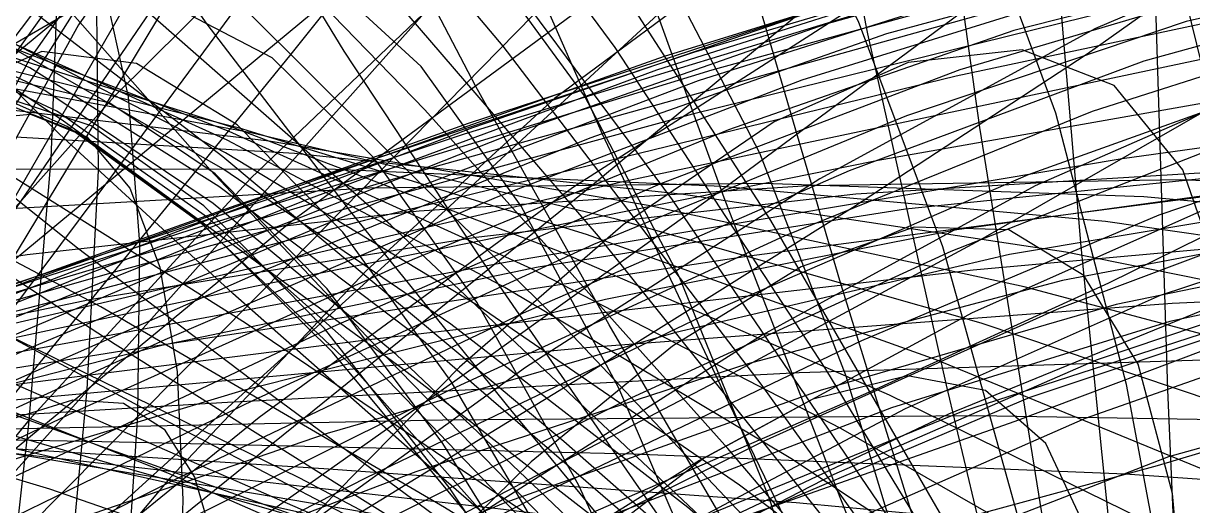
# Model space of a CAD drawing. Header units: metres. Extents: x 6 to 209, y 2 to 206.
# Drawn here: x 96.81 to 121.36, y 124.18 to 134.31 of the extents above; entities that cross this region are included whole.
import ezdxf

# ---------------------------------------------------------------- set-up
doc = ezdxf.new("R2010")
doc.units = ezdxf.units.M

msp = doc.modelspace()

# ---------------------------------------------------------------- linework, layer by layer
for points in [[(50.317, 168.8171), (59.4708, 174.7815), (69.0111, 180.3802), (78.6, 185.4128), (87.9047, 189.6866), (96.6093, 193.0233), (104.4259, 195.2654), (111.1044, 196.2827), (116.4417, 195.9768), (120.2881, 194.2857), (122.5527, 191.1866), (123.2059, 186.6971), (122.2805, 180.8764), (119.8697, 173.823), (116.1234, 165.6734), (111.2425, 156.5974), (105.4709, 146.7938), (99.0867, 136.4843), (92.3912, 125.9068), (85.6979, 115.308), (79.3208, 104.9361), (73.5621, 95.0327)], [(44.3765, 160.6321), (52.2918, 166.1702), (60.9871, 171.5871), (70.1465, 176.7053), (79.4433, 181.3459), (88.5522, 185.3346), (97.1602, 188.5079), (104.9781, 190.7193), (111.7504, 191.8446), (117.2644, 191.7871), (121.3573, 190.4811), (123.9222, 187.8956), (124.9109, 184.0355), (124.336, 178.9426), (122.2696, 172.695), (118.8406, 165.4054), (114.2298, 157.218), (108.6623, 148.3046), (102.4002, 138.8595), (95.7315, 129.094), (88.9602, 119.2296), (82.3946, 109.4918), (76.3359, 100.1028)], [(47.4984, 158.6178), (54.8299, 163.5364), (62.9884, 168.3636), (71.6763, 172.9465), (80.5821, 177.1291), (89.3918, 180.7576), (97.7997, 183.6861), (105.5195, 185.7819), (112.2943, 186.9303), (117.9054, 187.0394), (122.1802, 186.0436), (124.9981, 183.9067), (126.2944, 180.6237), (126.0626, 176.2221), (124.3541, 170.7615), (121.2762, 164.3326), (116.988, 157.0548), (111.6943, 149.0734), (105.6377, 140.555), (99.0902, 131.6832), (92.3421, 122.6526), (85.6923, 113.6636), (79.4361, 104.9158), (73.8551, 96.6026)], [(51.1392, 156.6865), (57.848, 160.983), (65.4148, 165.2044), (73.5628, 169.2222), (81.9987, 172.904), (90.4233, 176.1178), (98.5419, 178.7371), (106.0748, 180.6452), (112.7673, 181.7395), (118.3984, 181.9359), (122.789, 181.1717), (125.8077, 179.4089), (127.3754, 176.6358), (127.4682, 172.8684), (126.1178, 168.1505), (123.4102, 162.5531), (119.4825, 156.1728), (114.5174, 149.1295), (108.7368, 141.5629), (102.3934, 133.6287), (95.7613, 125.4943), (89.1259, 117.3335), (82.7735, 109.322), (76.9804, 101.6314)], [(126.3944, 174.6011), (128.192, 172.2611), (128.5823, 169.0557), (127.5785, 165.0159), (125.2464, 160.1958), (121.7011, 154.6716), (117.1032, 148.5399), (111.6525, 141.915), (105.581, 134.926), (99.1441, 127.7131), (92.6113, 120.4239), (86.2563, 113.2087), (80.347, 106.2166), (75.1353, 99.5907)], [(78.1785, 162.2728), (85.5319, 164.9166), (93.0153, 167.2236), (100.3637, 169.1079), (107.3196, 170.4879), (113.6418, 171.2905), (119.1144, 171.4532), (123.5537, 170.9268), (126.8157, 169.6778), (128.8001, 167.6897), (129.4547, 164.9648), (128.7765, 161.5242), (126.8122, 157.4081), (123.6561, 152.6751), (119.4468, 147.401), (114.362, 141.6772), (108.6121, 135.6078), (102.4324, 129.3076), (96.0746, 122.8982), (89.7978, 116.5052), (83.8585, 110.2544), (78.5018, 104.2681)], [(122.0101, 98.5895), (121.6719, 107.8518), (121.2429, 117.2868), (120.8356, 126.6152), (120.5619, 135.5619), (120.5276, 143.8652), (120.8283, 151.286), (121.5447, 157.6151), (122.7394, 162.6807), (124.4536, 166.3533), (126.7047, 168.5506), (129.4853, 169.239), (132.7628, 168.4351), (136.4795, 166.204), (140.5548, 162.6571), (144.8868, 157.9475)], [(121.7431, 103.0743), (120.8489, 111.9399), (119.8986, 120.876), (119.0155, 129.6241), (118.3199, 137.9326), (117.9239, 145.5651), (117.9273, 152.3089), (118.4125, 157.981), (119.4415, 162.4349), (121.0526, 165.5647), (123.2584, 167.3085), (126.0448, 167.65), (129.371, 166.6186), (133.1701, 164.288), (137.3514, 160.7729), (141.8029, 156.225)], [(80.7696, 159.2028), (87.559, 161.3489), (94.5333, 163.2027), (101.4448, 164.6977), (108.0496, 165.7705), (114.1168, 166.3634), (119.4361, 166.4266), (123.8259, 165.9202), (127.1391, 164.8161), (129.269, 163.0994), (130.1522, 160.7696), (129.7718, 157.8408), (128.1571, 154.3424), (125.383, 150.3186), (121.5673, 145.8273), (116.8659, 140.9394), (111.4677, 135.7369), (105.5876, 130.3108), (99.4587, 124.7585), (93.3235, 119.1819), (87.4258, 113.6839), (82.0011, 108.3662), (77.2686, 103.326)], [(122.2806, 99.191), (121.0196, 107.3309), (119.6142, 115.6899), (118.1951, 124.0313), (116.8934, 132.1198), (115.8353, 139.7293), (115.1368, 146.6502), (114.8991, 152.6965), (115.2042, 157.7116), (116.1111, 161.5731), (117.6536, 164.197), (119.838, 165.54), (122.6427, 165.6001), (126.0183, 164.4167), (129.8888, 162.0683), (134.1541, 158.6698), (138.6933, 154.3674), (143.3681, 149.3338)], [(121.6295, 103.6091), (119.8746, 111.2567), (118.0157, 119.0286), (116.1905, 126.7106), (114.5357, 134.0922), (113.1808, 140.9737), (112.243, 147.1723), (111.8226, 152.5283), (111.9989, 156.9102), (112.8264, 160.2184), (114.3328, 162.3886), (116.5173, 163.393), (119.3501, 163.2414), (122.7731, 161.9797), (126.7017, 159.6883), (131.0274, 156.4786), (135.6212, 152.4888), (140.3383, 147.8787), (145.0228, 142.8238)], [(77.6652, 154.5848), (83.4524, 156.479), (89.693, 158.161), (96.1634, 159.582), (102.6333, 160.6935), (108.8735, 161.4494), (114.664, 161.8076), (119.8021, 161.7314), (124.1094, 161.1912), (127.4383, 160.1658), (129.6772, 158.6438), (130.7542, 156.6242), (130.64, 154.1169), (129.3489, 151.1434), (126.9383, 147.7362), (123.5062, 143.9388), (119.1883, 139.8045), (114.1527, 135.3957), (108.5942, 130.7821), (102.727, 126.0393), (96.7769, 121.2468), (90.9736, 116.486), (85.542, 111.8383), (80.6942, 107.3826)], [(122.5382, 100.8352), (120.5481, 107.6912), (118.3587, 114.7819), (116.1108, 121.9175), (113.9474, 128.9073), (112.0079, 135.5661), (110.4229, 141.7204), (109.3085, 147.2134), (108.7622, 151.9105), (108.8587, 155.7033), (109.6466, 158.5127), (111.1465, 160.2912), (113.3497, 161.0241), (116.2181, 160.7297), (119.6852, 159.4575), (123.6584, 157.2868), (128.0218, 154.323), (132.6399, 150.6937), (137.3626, 146.5438), (142.0305, 142.0305)], [(123.6095, 98.9865), (121.4977, 105.0221), (119.0911, 111.3717), (116.5295, 117.871), (113.9585, 124.3518), (111.5239, 130.6469), (109.366, 136.5959), (107.6143, 142.0502), (106.382, 146.8777), (105.762, 150.9666), (105.8232, 154.2294), (106.6072, 156.6046), (108.1267, 158.059), (110.365, 158.5879), (113.2755, 158.215), (116.7841, 156.9911), (120.7907, 154.9916), (125.1729, 152.3139), (129.7903, 149.0734), (134.4892, 145.399), (139.1079, 141.4288), (143.4826, 137.3049)], [(122.5999, 103.2022), (120.0849, 108.7982), (117.318, 114.6198), (114.4438, 120.5218), (111.6111, 126.3571), (108.9666, 131.9814), (106.6499, 137.2577), (104.7877, 142.0609), (103.489, 146.2808), (102.841, 149.8265), (102.9056, 152.6282), (103.7168, 154.6395), (105.2793, 155.8383), (107.5679, 156.2273), (110.5283, 155.8332), (114.0786, 154.7054), (118.1122, 152.9138), (122.5014, 150.5463), (127.1018, 147.7049), (131.7571, 144.5022), (136.3049, 141.0575), (140.5825, 137.4919), (144.4324, 133.9246)], [(129.7803, 99.6472), (133.1381, 110.2218), (135.9759, 120.1107), (138.0994, 129.0603), (139.3433, 136.8477), (139.5769, 143.2878), (138.7105, 148.239), (136.6984, 151.6074), (133.5418, 153.3493), (129.2888, 153.4721), (124.0336, 152.033), (117.9132, 149.137), (111.1034, 144.9318), (103.8125, 139.6029), (96.2743, 133.3663), (88.7399, 126.4603), (81.4692, 119.1375), (74.7214, 111.6554), (68.7457, 104.2672)], [(123.7599, 102.125), (121.2346, 106.9948), (118.3627, 112.1395), (115.2849, 117.4366), (112.1495, 122.7597), (109.107, 127.9821), (106.304, 132.9809), (103.8779, 137.6406), (101.9516, 141.857), (100.6291, 145.5399), (99.991, 148.6159), (100.0919, 151.0306)], [(133.5228, 97.7793), (127.3341, 105.9553), (121.0978, 114.2328), (114.9136, 122.2966), (108.8809, 129.8392), (103.0954, 136.5715), (97.6476, 142.2336), (92.6203, 146.6039), (88.0863, 149.5075), (84.107, 150.8224), (80.7311, 150.4839), (77.9934, 148.4873), (75.9144, 144.8882), (74.5002, 139.8007), (73.7426, 133.3934), (73.6203, 125.8835), (74.0996, 117.5295), (75.1361, 108.622), (76.6764, 99.4732)], [(129.3784, 102.2898), (123.6522, 110.6358), (117.9383, 118.8774), (112.3208, 126.7061), (106.8818, 133.8282), (101.7003, 139.9752), (96.8496, 144.9129), (92.3963, 148.4509), (88.3982, 150.4485), (84.9038, 150.8206), (81.9506, 149.5406), (79.5652, 146.6413), (77.7624, 142.2143), (76.5454, 136.4067), (75.9066, 129.4159), (75.8277, 121.483), (76.2807, 112.884), (77.2298, 103.9204)], [(130.6416, 150.5848), (132.0184, 148.9475), (132.3437, 147.0203), (131.6072, 144.8163), (129.8367, 142.3534), (127.0971, 139.6543), (123.4883, 136.7463), (119.1414, 133.6609), (114.2146, 130.4337), (108.8869, 127.1033), (103.3524, 123.7111), (97.8128, 120.3003), (92.4707, 116.915), (87.5222, 113.5997), (83.1497, 110.3977), (79.5155, 107.3511)], [(131.5394, 101.5146), (124.8678, 109.581), (118.1834, 117.6403), (111.6017, 125.3793), (105.236, 132.4964), (99.1946, 138.7123), (93.578, 143.7805), (88.4759, 147.4959), (83.9655, 149.7025), (80.1093, 150.2992), (76.9538, 149.2435), (74.5284, 146.5532), (72.8453, 142.306), (71.8996, 136.6368), (71.6696, 129.7334), (72.1187, 121.8296), (73.1963, 113.1971), (74.8404, 104.1362)], [(130.9671, 98.7028), (125.7905, 106.9763), (120.5976, 115.2523), (115.4568, 123.2269), (110.4358, 130.6065), (105.6008, 137.1183), (101.0146, 142.5204), (96.7352, 146.6101), (92.8153, 149.2315), (89.3005, 150.2812), (86.2291, 149.7118), (83.631, 147.534), (81.5274, 143.8165), (79.9308, 138.6832), (78.845, 132.3094), (78.2651, 124.9153), (78.1785, 116.7588), (78.5652, 108.1261), (79.3989, 99.3213)], [(131.4672, 150.4788), (130.4693, 147.9358), (128.3949, 145.0487), (125.3244, 141.849), (121.3748, 138.3758), (116.6948, 134.6746), (111.46, 130.7966), (105.8664, 126.7978), (100.1234, 122.7375), (94.4466, 118.6771), (89.0496, 114.6787), (84.1364, 110.8036), (79.8944, 107.1105)], [(125.6431, 149.5661), (128.9226, 148.4507), (131.3549, 147.1118), (132.8516, 145.5578), (133.3574, 143.799), (132.8522, 141.8475), (131.3516, 139.7175), (128.9068, 137.4252), (125.6028, 134.9888), (121.5551, 132.4285), (116.9061, 129.7664), (111.8198, 127.0263), (106.476, 124.2335), (101.0643, 121.4149), (95.7771, 118.5982), (90.8028, 115.8118), (86.319, 113.0846), (82.4864, 110.4452), (79.4432, 107.9217)], [(108.3288, 149.7611), (113.3393, 149.2964), (118.1605, 148.6164), (122.6196, 147.7355), (126.5558, 146.6686), (129.8266, 145.4306), (132.312, 144.0364), (133.9197, 142.5002), (134.5879, 140.8359), (134.2877, 139.0566), (133.0243, 137.1747), (130.8368, 135.2021), (127.7971, 133.1501), (124.007, 131.0298), (119.5953, 128.8519), (114.7126, 126.6275), (109.5268, 124.3679), (104.2167, 122.0849), (98.9656, 119.7912), (93.9556, 117.5002), (89.3601, 115.2265), (85.3388, 112.9857), (82.031, 110.7945), (79.5515, 108.6706)], [(127.213, 101.837), (125.1086, 104.9468), (122.3933, 108.3585), (119.1829, 112.0076), (115.6111, 115.8232), (111.8246, 119.7303), (107.9782, 123.6519), (104.2286, 127.5108), (100.7292, 131.2324), (97.6237, 134.7464), (95.0418, 137.9887), (93.0937, 140.9033), (91.8661, 143.4435), (91.4193, 145.5733), (91.7848, 147.2678), (92.9639, 148.5139), (94.9276, 149.3099), (97.6173, 149.6656)], [(126.0648, 101.602), (123.7575, 105.2129), (120.9248, 109.1328), (117.6923, 113.2802), (114.2005, 117.5673), (110.5991, 121.9029), (107.0422, 126.1947), (103.6816, 130.3523), (100.6622, 134.29), (98.1158, 137.9287), (96.1567, 141.1987), (94.8775, 144.0415), (94.3451, 146.4109), (94.5986, 148.2746), (95.6478, 149.6147)], [(124.9203, 101.6453), (122.469, 105.8467), (119.5799, 110.3494), (116.3872, 115.0524), (113.0364, 119.8492), (109.6786, 124.6313), (106.4652, 129.2908), (103.5419, 133.7243), (101.0435, 137.836), (99.0886, 141.5399), (97.7755, 144.763), (97.178, 147.447), (97.343, 149.5496)], [(81.124, 142.94), (84.4154, 145.8455), (87.4583, 147.9552), (90.1751, 149.1772), (92.505, 149.4479), (94.4059, 148.7343), (95.8556, 147.0353), (96.8516, 144.3821), (97.4114, 140.837), (97.5706, 136.4918), (97.3818, 131.4641), (96.9117, 125.8943), (96.2383, 119.9401), (95.4476, 113.7715), (94.6298, 107.5654), (93.876, 101.4993)], [(130.4356, 101.8317), (133.6329, 111.5545), (136.2635, 120.5575), (138.1486, 128.6139), (139.1391, 135.5278), (139.1214, 141.1401), (138.0224, 145.3336), (135.8125, 148.0362), (132.507, 149.2227), (128.1664, 148.9153), (122.8948, 147.1815), (116.8358, 144.1318), (110.1688, 139.9149), (103.102, 134.7123), (95.866, 128.7313), (88.705, 122.1975), (81.8687, 115.3468), (75.6036, 108.4167), (70.1436, 101.6385)], [(127.4821, 103.3693), (122.838, 111.5493), (118.2129, 119.5377), (113.66, 127.0453), (109.232, 133.8), (104.98, 139.5558), (100.9527, 144.1022), (97.1955, 147.2711), (93.7497, 148.9435), (90.6518, 149.0536), (87.9329, 147.5911), (85.6185, 144.602), (83.7276, 140.1866), (82.2733, 134.4968), (81.2621, 127.73), (80.6946, 120.1228), (80.5652, 111.9426), (80.8629, 103.4777)], [(122.8349, 110.5052), (119.2465, 113.5407), (115.2208, 116.7026), (110.9105, 119.9412), (106.4783, 123.2055), (102.0918, 126.4442), (97.9166, 129.6075), (94.1111, 132.6475), (90.8202, 135.5201), (88.1705, 138.1853), (86.2653, 140.6086), (85.1814, 142.7612), (84.9655, 144.6209), (85.6333, 146.1717), (87.1681, 147.4047), (89.5219, 148.3173), (92.6167, 148.9131), (96.3472, 149.2015), (100.5845, 149.1968), (105.1809, 148.9178), (109.9747, 148.3865), (114.796, 147.6276), (119.4729, 146.6672), (123.8377, 145.5322)], [(124.0167, 107.8988), (120.8804, 111.1176), (117.2783, 114.5136), (113.353, 118.0264), (109.2585, 121.5933), (105.1554, 125.1503), (101.2041, 128.6344), (97.56, 131.9852), (94.3669, 135.1459), (91.7526, 138.0655), (89.8235, 140.6996), (88.6612, 143.0113), (88.3194, 144.9725), (88.8217, 146.5637), (90.1608, 147.7747), (92.2985, 148.6042), (95.1671, 149.0595), (98.6718, 149.156), (102.6937, 148.9161), (107.0942, 148.3684), (111.7198, 147.5462), (116.4075, 146.4863), (120.9905, 145.2277), (125.3044, 143.81)], [(136.1057, 97.6244), (129.1204, 105.2341), (122.0378, 113.0398), (114.9881, 120.7316), (108.1011, 128.0039), (101.5026, 134.5661), (95.3114, 140.1538), (89.6355, 144.5379), (84.5696, 147.5334), (80.1925, 149.0059), (76.5652, 148.8769), (73.7294, 147.1266), (71.7069, 143.7949), (70.4991, 138.9802), (70.0882, 132.8358), (70.4374, 125.5651), (71.4934, 117.4142), (73.188, 108.6633), (75.4413, 99.617)], [(128.7212, 99.9084), (124.6321, 107.8821), (120.5396, 115.7682), (116.4828, 123.2862), (112.5011, 130.1683), (108.6335, 136.1686), (104.9183, 141.072), (101.3926, 144.7022), (98.0918, 146.9276), (95.0489, 147.6662), (92.2943, 146.8886), (89.8551, 144.6193), (87.755, 140.9357), (86.0139, 135.9657), (84.6475, 129.8829), (83.6673, 122.9009), (83.0803, 115.2656), (82.8892, 107.2466), (83.0924, 99.1278)], [(133.6736, 101.4966), (126.327, 108.8084), (118.9243, 116.2071), (111.6095, 123.3918), (104.5249, 130.0695), (97.8069, 135.966), (91.5819, 140.8356), (85.9632, 144.4708), (81.0475, 146.709), (76.9127, 147.4395), (73.6154, 146.607), (71.1901, 144.2141), (69.6487, 140.3213), (68.9802, 135.0452), (69.1519, 128.5544), (70.111, 121.0636), (71.7868, 112.8264), (74.0935, 104.1262)], [(122.6847, 95.4599), (124.1475, 104.3256), (125.4307, 112.8815), (126.4022, 120.8857), (126.942, 128.1143), (126.9475, 134.3681), (126.3377, 139.4801), (125.0568, 143.3206), (123.0773, 145.8011), (120.4015, 146.8778), (117.0618, 146.5522), (113.1208, 144.8711), (108.6695, 141.9245), (103.8241, 137.8425), (98.7231, 132.7902), (93.5222, 126.962), (88.3893, 120.5741), (83.4988, 113.8576), (79.0254, 107.0493), (75.1378, 100.3842)], [(124.8992, 100.3019), (124.8303, 107.9802), (124.4097, 115.5728), (123.6442, 122.8105), (122.543, 129.4359), (121.1176, 135.2128), (119.3812, 139.9347), (117.349, 143.4317), (115.038, 145.5772), (112.4669, 146.2922), (109.6559, 145.5482), (106.6268, 143.3683), (103.4029, 139.8266), (100.0089, 135.0456), (96.4711, 129.1918), (92.817, 122.4703), (89.0754, 115.1171), (85.2764, 107.3913), (81.4509, 99.5654)], [(138.3047, 98.6343), (130.8535, 105.2383), (123.2413, 112.1135), (115.6235, 118.9724), (108.1564, 125.5282), (100.9922, 131.5055), (94.275, 136.6505), (88.1364, 140.7403), (82.6917, 143.5912), (78.037, 145.0653), (74.2462, 145.0761), (71.3693, 143.5912), (69.4314, 140.6345), (68.4323, 136.2848), (68.347, 130.6736), (69.1274, 123.9805), (70.7038, 116.4273), (72.9883, 108.2695), (75.8778, 99.7881)], [(130.9504, 103.5779), (133.9711, 112.4639), (136.3859, 120.6104), (138.0314, 127.8162), (138.7746, 133.9107), (138.5183, 138.759), (137.2051, 142.2659), (134.8201, 144.3788), (131.3919, 145.0882), (126.9917, 144.4281), (121.7315, 142.474), (115.7606, 139.3393), (109.2601, 135.1715), (102.437, 130.1458), (95.5171, 124.4595), (88.7369, 118.3243), (82.3353, 111.9586), (76.5454, 105.58), (71.5857, 99.398)], [(122.9328, 98.8898), (122.6765, 106.1149), (122.0862, 113.3313), (121.1782, 120.2831), (119.971, 126.723), (118.4843, 132.4204), (116.7386, 137.1704), (114.755, 140.8008), (112.5545, 143.1784), (110.158, 144.2136), (107.5859, 143.864), (104.8579, 142.1358), (101.9934, 139.0839), (99.011, 134.8099), (95.9289, 129.4588), (92.7651, 123.2139), (89.5374, 116.2902), (86.2637, 108.9275), (82.9624, 101.3813)], [(78.7778, 132.8421), (81.8588, 136.3308), (84.8608, 139.2971), (87.6959, 141.6261), (90.2875, 143.2224), (92.5726, 144.014), (94.5035, 143.9546), (96.0494, 143.0255), (97.1971, 141.2363), (97.9507, 138.6248), (98.3313, 135.2556), (98.3755, 131.2183), (98.1341, 126.6241), (97.6691, 121.6026), (97.0516, 116.2967), (96.3582, 110.8588), (95.6683, 105.4448), (95.0606, 100.2092)], [(135.3879, 102.5711), (127.7304, 108.7248), (119.9592, 115.0415), (112.2409, 121.2488), (104.7411, 127.0788), (97.6192, 132.2777), (91.0241, 136.6157), (85.0892, 139.8952), (79.9294, 141.958), (75.6368, 142.6918), (72.279, 142.0338), (69.8971, 139.9738), (68.5046, 136.5542), (68.0881, 131.8693), (68.6076, 126.0618), (69.999, 119.3179), (72.1762, 111.861), (75.0345, 103.9437)], [(131.1793, 102.9457), (130.0006, 105.1158), (127.9521, 107.5059), (125.1103, 110.0861), (121.5803, 112.8237), (117.4917, 115.6827), (112.9944, 118.6255), (108.2527, 121.6131), (103.44, 124.6061), (98.7324, 127.5657), (94.3023, 130.4544), (90.3122, 133.2363), (86.9093, 135.8785), (84.2195, 138.351), (82.3437, 140.6276), (81.3535, 142.6861)], [(122.6907, 101.2348), (123.8731, 109.0705), (124.8158, 116.4808), (125.4076, 123.2567), (125.5511, 129.2098), (125.1673, 134.1784), (124.1984, 138.0332), (122.6112, 140.681), (120.3988, 142.0682), (117.5813, 142.1822), (114.206, 141.0513), (110.3458, 138.7441), (106.0977, 135.3665), (101.5796, 131.0577), (96.9263, 125.9854), (92.285, 120.3398), (87.8109, 114.3264), (83.6609, 108.1589), (79.9889, 102.0518)], [(121.1915, 97.6092), (120.7696, 104.3683), (120.025, 111.1863), (118.9827, 117.8219), (117.6696, 124.0387), (116.1134, 129.6139), (114.3418, 134.3462), (112.3819, 138.063), (110.2595, 140.6267), (107.9983, 141.9394), (105.6202, 141.9468), (103.1443, 140.6402), (100.5875, 138.0571), (97.9639, 134.2794), (95.2858, 129.4316), (92.5631, 123.6758), (89.8046, 117.2063), (87.0177, 110.2431), (84.2095, 103.0237)], [(128.0371, 96.3235), (131.3417, 104.9653), (134.181, 113.0605), (136.3808, 120.4074), (137.7926, 126.8289), (138.2985, 132.1773), (137.8168, 136.3396), (136.3048, 139.2402), (133.7611, 140.8428), (130.2259, 141.1516), (125.7803, 140.2099), (120.5433, 138.0985), (114.6681, 134.9322), (108.3371, 130.8552), (101.7552, 126.0357), (95.1432, 120.66), (88.7294, 114.9255), (82.7423, 109.0335), (77.4017, 103.1824)], [(139.6894, 100.9749), (132.1611, 106.2548), (124.4015, 111.85), (116.5836, 117.5095), (108.8824, 122.9805), (101.4699, 128.0175), (94.5096, 132.3917), (88.152, 135.8996), (82.5295, 138.3702), (77.7532, 139.6719), (73.909, 139.7174), (71.0556, 138.4666), (69.2233, 135.929), (68.4128, 132.1632), (68.5963, 127.275), (69.7189, 121.4142), (71.7003, 114.7689), (74.4389, 107.5594), (77.8148, 100.0302)], [(119.1943, 102.7594), (118.3093, 109.181), (117.1393, 115.493), (115.7192, 121.471), (114.0842, 126.9005), (112.2691, 131.585), (110.3072, 135.353), (108.2293, 138.0642), (106.0632, 139.6142), (103.8327, 139.939), (101.5579, 139.0167), (99.2544, 136.869), (96.9337, 133.5605), (94.6032, 129.1961), (92.267, 123.9182), (89.9262, 117.9012), (87.5793, 111.3459), (85.2239, 104.4721), (82.8567, 97.5116)], [(145.7762, 139.1963), (140.2735, 139.6505), (133.37, 139.0317), (125.2276, 137.446), (116.0475, 135.0377), (106.0641, 131.9833), (95.5374, 128.484), (84.7443, 124.7585), (73.9699, 121.0336), (63.4983, 117.5358), (53.6032, 114.4822), (44.5392, 112.0724)], [(145.8473, 139.6361), (139.0654, 139.4683), (130.901, 138.265), (121.5547, 136.1617), (111.2647, 133.329), (100.2996, 129.966), (88.9493, 126.2926), (77.5155, 122.5404), (66.3024, 118.9436), (55.6064, 115.73), (45.7067, 113.1121)], [(144.7494, 139.475), (136.6686, 138.7137), (127.2589, 136.9834), (116.7595, 134.4464), (105.4447, 131.2966), (93.6151, 127.752), (81.5871, 124.0458), (69.6834, 120.4173), (58.2222, 117.1023), (47.5065, 114.3242)], [(144.755, 138.1988), (140.4701, 139.2742), (134.7958, 139.2659), (127.8566, 138.2501), (119.8173, 136.3427), (110.8776, 133.6948), (101.2657, 130.4858), (91.2313, 126.9168), (81.037, 123.2027), (70.9502, 119.5634), (61.2344, 116.2158), (52.1406, 113.3645), (43.8993, 111.1948)], [(143.0443, 136.7158), (139.887, 138.3898), (135.3744, 138.9927), (129.5966, 138.5711), (122.6832, 137.2121), (114.7999, 135.0396), (106.1433, 132.2091), (96.9342, 128.9012), (87.411, 125.3151), (77.8216, 121.6602), (68.4156, 118.1482), (59.4365, 114.9849), (51.1134, 112.3621)], [(142.3326, 138.7131), (132.9858, 137.421), (122.4021, 135.2549), (110.8583, 132.4002), (98.6619, 129.0696), (86.1414, 125.4943), (73.6354, 121.9149), (61.4815, 118.5723), (50.0054, 115.6973)], [(141.923, 113.9915), (137.6692, 116.1358), (132.1799, 118.0873), (125.6202, 119.8619), (118.1918, 121.4863), (110.1269, 122.9958), (101.6797, 124.4325), (93.1182, 125.8428), (84.7145, 127.2755), (76.7357, 128.7783), (69.4348, 130.396), (63.0417, 132.1676), (57.7553, 134.1241), (53.7369, 136.2866), (51.1044, 138.6644)], [(132.8298, 103.1583), (132.0829, 105.2026), (130.3748, 107.4243), (127.7654, 109.8), (124.3466, 112.3046), (120.2392, 114.9119), (115.5885, 117.5945), (110.5593, 120.325), (105.3299, 123.0756), (100.0859, 125.8191), (95.0139, 128.5292), (90.2944, 131.1801), (86.0954, 133.748), (82.567, 136.21), (79.8353, 138.5452)], [(128.1095, 103.6599), (132.8095, 110.2803), (136.6682, 116.5675), (139.5243, 122.3227), (141.2448, 127.373), (141.7297, 131.5772), (140.916, 134.8306), (138.7803, 137.068), (135.34, 138.2658), (130.653, 138.4419), (124.8164, 137.655), (117.9635, 136.0013), (110.2599, 133.6112), (101.8978, 130.643), (93.0904, 127.2777), (84.0647, 123.7111), (75.0544, 120.1465), (66.2923, 116.7867), (58.0029, 113.8263), (50.395, 111.4439)], [(80.7006, 126.6235), (83.3389, 129.8378), (85.9618, 132.6757), (88.4897, 135.0299), (90.8509, 136.8081), (92.9842, 137.936), (94.8404, 138.3601), (96.3842, 138.0497), (97.5946, 136.9981), (98.4658, 135.2225), (99.0066, 132.7641), (99.24, 129.6863), (99.2016, 126.0728), (98.938, 122.0245), (98.5049, 117.6566), (97.9644, 113.0942), (97.3827, 108.4685), (96.8268, 103.912)], [(147.6795, 138.2015), (138.5386, 137.4029), (128.0175, 135.6776), (116.3914, 133.1989), (103.971, 130.1703), (91.0928, 126.817), (78.1077, 123.3772), (65.3699, 120.0924), (53.2248, 117.1976), (41.9981, 114.9123)], [(122.8282, 100.4642), (127.6573, 106.9165), (131.8038, 113.1808), (135.1022, 119.0528), (137.4094, 124.349), (138.6106, 128.9128), (138.6234, 132.62), (137.401, 135.3823), (134.9342, 137.1504), (131.2522, 137.9153), (126.4221, 137.7079), (120.547, 136.5972), (113.7629, 134.688), (106.2343, 132.1155), (98.1496, 129.0408), (89.7142, 125.6441), (81.1449, 122.1178), (72.662, 118.6588), (64.4831, 115.4615), (56.8156, 112.7093), (49.8502, 110.5686)], [(118.0239, 101.2956), (117.0088, 107.3433), (115.7146, 113.3455), (114.1832, 119.0891), (112.4574, 124.3682), (110.5788, 128.9915), (108.5873, 132.7894), (106.5191, 135.6199), (104.4065, 137.3736), (102.2767, 137.9782), (100.1513, 137.4005), (98.0462, 135.6484), (95.9713, 132.7705), (93.9311, 128.8546), (91.9249, 124.0246), (89.9478, 118.4366), (87.9911, 112.2734), (86.0436, 105.7381), (84.0929, 99.0474)], [(121.2918, 98.7417), (122.3633, 105.8405), (123.2574, 112.6245), (123.872, 118.9011), (124.1164, 124.4944), (123.9147, 129.2506), (123.2089, 133.0431), (121.9623, 135.777), (120.1608, 137.3917), (117.8143, 137.8634), (114.9569, 137.2051), (111.6459, 135.4664), (107.9609, 132.7314), (104.0008, 129.1155), (99.8809, 124.7615), (95.7291, 119.834), (91.6815, 114.5138), (87.8779, 108.9914), (84.4568, 103.4604)], [(128.4696, 98.1537), (131.6412, 106.0968), (134.3042, 113.4703), (136.2973, 120.0944), (137.4855, 125.8133), (137.7654, 130.5004), (137.0692, 134.0615), (135.3679, 136.4379), (132.6725, 137.6077), (129.034, 137.5859), (124.5421, 136.4232), (119.3223, 134.2041), (113.5314, 131.043), (107.3528, 127.0802), (100.9894, 122.4764), (94.6571, 117.4067), (88.5769, 112.0547), (82.9672, 106.6057), (78.0361, 101.2399)], [(123.0151, 103.5315), (127.372, 109.7213), (131.0245, 115.657), (133.8227, 121.147), (135.6397, 126.0218), (136.3767, 130.14), (135.9668, 133.3925), (134.3773, 135.7063), (131.6115, 137.0469), (127.7094, 137.4184), (122.7458, 136.8635), (116.8291, 135.4613), (110.0977, 133.3237), (102.7156, 130.591), (94.8673, 127.4266), (86.752, 124.01), (78.5771, 120.5306), (70.5517, 117.1798), (62.8799, 114.1436), (55.7541, 111.596), (49.3493, 109.6916)], [(143.7116, 136.8766), (133.4134, 135.6505), (121.8703, 133.621), (109.3919, 130.9788), (96.318, 127.9392), (83.0076, 124.7332), (69.827, 121.5988), (57.1383, 118.7708), (45.2864, 116.472)], [(118.9253, 100.0799), (123.4384, 106.1604), (127.3803, 112.1227), (130.5956, 117.7692), (132.948, 122.9196), (134.3248, 127.4171), (134.6412, 131.1336), (133.8439, 133.9741), (131.9127, 135.8795), (128.8626, 136.8287), (124.7426, 136.8385), (119.6354, 135.9627), (113.6545, 134.2896), (106.9407, 131.9386), (99.6582, 129.0552), (91.9888, 125.8053), (84.1268, 122.3687), (76.2722, 118.9323), (68.6246, 115.6829), (61.3768, 112.7998), (54.7087, 110.4482), (48.7817, 108.7724)], [(143.5278, 100.5294), (136.3019, 104.8379), (128.724, 109.5808), (120.9685, 114.5338), (113.2156, 119.4656), (105.6459, 124.1462), (98.4345, 128.3553), (91.7462, 131.8912), (85.7298, 134.5778), (80.5137, 136.2714), (76.2027, 136.8664), (72.8739, 136.2992), (70.5756, 134.5505), (69.3255, 131.6469), (69.1108, 127.6595), (69.8891, 122.7019), (71.5904, 116.9264), (74.1197, 110.5187), (77.3609, 103.6914)], [(143.6141, 103.0703), (140.7937, 106.581), (136.8887, 110.3469), (132.0577, 114.269), (126.487, 118.2352), (120.3848, 122.1232), (113.9726, 125.8051), (107.4783, 129.1519), (101.1273, 132.0378), (95.1349, 134.3451), (89.6988, 135.9684), (84.9919, 136.8182), (81.1569, 136.8253), (78.3011, 135.9428), (76.493, 134.1487), (75.7603, 131.4473), (76.0891, 127.8693), (77.4252, 123.4716), (79.6759, 118.3359), (82.7142, 112.5666), (86.3836, 106.2878), (90.504, 99.6397)], [(141.1119, 100.8035), (138.2998, 104.5334), (134.5053, 108.5591), (129.8833, 112.7673), (124.6125, 117.031), (118.8897, 121.2132), (112.9218, 125.1722), (106.9188, 128.7664), (101.0866, 131.8594), (95.6193, 134.3248), (90.6927, 136.051), (86.4583, 136.9454), (83.038, 136.9381), (80.5202, 135.9846), (78.9569, 134.0679), (78.3626, 131.1998), (78.7136, 127.4208), (79.9498, 122.7993), (81.9772, 117.43), (84.6717, 111.4311), (87.8839, 104.9407), (91.445, 98.1128)], [(120.0042, 102.4512), (124.1897, 108.4137), (127.7682, 114.1906), (130.5953, 119.592), (132.5463, 124.4473), (133.5206, 128.6108), (133.4461, 131.9665), (132.2816, 134.4323), (130.0185, 135.962), (126.6822, 136.5474), (122.331, 136.2171), (117.0548, 135.036), (110.9726, 133.1019), (104.2286, 130.5418), (96.9881, 127.507), (89.4318, 124.1666), (81.7503, 120.7019), (74.1383, 117.2984), (66.788, 114.1396), (59.8831, 111.3991), (53.593, 109.2346), (48.0676, 107.7815)], [(135.5717, 102.8353), (131.9387, 107.0919), (127.5744, 111.5422), (122.6476, 116.0459), (117.3415, 120.4541), (111.8467, 124.6141), (106.3542, 128.375), (101.0494, 131.5928), (96.105, 134.1361), (91.675, 135.8908), (87.8901, 136.7639), (84.8526, 136.6881), (82.6336, 135.6234), (81.2707, 133.5601), (80.7671, 130.5187), (81.0919, 126.5502), (82.1818, 121.7347), (83.9438, 116.1793), (86.2591, 110.0145), (88.9879, 103.3906)], [(147.2136, 102.6044), (145.7449, 105.6293), (142.9724, 108.9203), (139.0171, 112.4089), (134.0381, 116.0117), (128.2267, 119.6326), (121.7996, 123.1661), (114.991, 126.5007), (108.0438, 129.5229), (101.2018, 132.1209), (94.7002, 134.189), (88.7579, 135.6312), (83.5695, 136.3652), (79.2988, 136.3251), (76.0732, 135.4647), (73.9791, 133.7596), (73.0595, 131.2081), (73.3129, 127.8326), (74.6931, 123.6791), (77.1119, 118.8162), (80.4421, 113.3338), (84.5229, 107.3406), (89.1655, 100.9608)], [(132.7019, 101.5187), (129.27, 105.9699), (125.198, 110.6121), (120.6429, 115.2944), (115.7731, 119.8584), (110.7615, 124.1433), (105.7801, 127.9921), (100.9935, 131.2569), (96.5532, 133.8044), (92.5928, 135.5206), (89.223, 136.3156), (86.5283, 136.1265), (84.5645, 134.9205), (83.3568, 132.696), (82.8995, 129.4834), (83.1568, 125.3444), (84.0645, 120.3703), (85.5328, 114.6793), (87.4502, 108.4129), (89.6879, 101.7315)], [(117.0185, 98.5476), (121.4146, 104.4866), (125.3166, 110.3715), (128.5733, 116.0045), (131.0494, 121.202), (132.6302, 125.8018), (133.2262, 129.6679), (132.7764, 132.6957), (131.2508, 134.8148), (128.652, 135.9917), (125.0152, 136.2303), (120.4081, 135.5714), (114.9282, 134.0909), (108.7007, 131.8966), (101.8739, 129.1239), (94.6155, 125.9305), (87.1064, 122.4902), (79.5356, 118.9862), (72.094, 115.6044), (64.9681, 112.5258), (58.3345, 109.9197), (52.354, 107.9374), (47.1666, 106.706)], [(117.3175, 99.9763), (116.1779, 105.6885), (114.7579, 111.4113), (113.1065, 116.942), (111.2735, 122.0826), (109.3079, 126.647), (107.2561, 130.4674), (105.1607, 133.4008), (103.0589, 135.3336), (100.982, 136.1861), (98.9544, 135.9155), (96.9933, 134.5175), (95.1084, 132.0265), (93.3024, 128.5147), (91.5713, 124.0898), (89.9053, 118.8912), (88.2894, 113.0855), (86.7053, 106.8605), (85.1322, 100.419)], [(148.3059, 135.8159), (138.3948, 135.1299), (127.1097, 133.6092), (114.7539, 131.4278), (101.6655, 128.787), (88.2066, 125.9068), (74.7513, 123.0168), (61.6731, 120.3472), (49.3328, 118.1194)], [(121.217, 101.8922), (125.227, 107.9096), (128.6432, 113.7312), (131.3266, 119.1647), (133.1568, 124.0365), (134.0367, 128.1986), (133.8965, 131.533), (132.696, 133.9559), (130.4266, 135.4203), (127.1124, 135.9172), (122.8093, 135.476), (117.604, 134.1624), (111.6112, 132.0762), (104.9703, 129.3471), (97.8413, 126.1293), (90.3995, 122.5962), (82.83, 118.9333), (75.322, 115.3309), (68.0628, 111.9775), (61.2317, 109.0517), (54.9945, 106.7162), (49.4983, 105.111)], [(118.9745, 100.31), (123.1675, 106.2763), (126.818, 112.1184), (129.7812, 117.6413), (131.9296, 122.667), (133.1577, 127.0404), (133.3859, 130.6348), (132.5638, 133.3559), (130.6722, 135.145), (127.7243, 135.9809), (123.7657, 135.8799), (118.8732, 134.8951), (113.1527, 133.114), (106.7361, 130.655), (99.7773, 127.6626), (92.4472, 124.302), (84.9283, 120.7523), (77.4094, 117.2003), (70.0789, 113.8325), (63.1194, 110.8288), (56.7015, 108.3549), (50.9789, 106.5562)], [(123.6806, 103.3867), (127.512, 109.4627), (130.6961, 115.2693), (133.0994, 120.6166), (134.6084, 125.3358), (135.1348, 129.2858), (134.618, 132.3579), (133.0283, 134.4788), (130.3682, 135.6138), (126.6724, 135.7669), (122.0079, 134.9805), (116.4713, 133.334), (110.1867, 130.9397), (103.3016, 127.9389), (95.9823, 124.4964), (88.409, 120.7939), (80.7698, 117.0233), (73.2549, 113.3789), (66.0506, 110.0506), (59.3334, 107.2164), (53.2644, 105.0352), (47.9842, 103.641)], [(122.0634, 98.6067), (126.2611, 104.868), (129.9028, 110.9898), (132.8433, 116.7671), (134.9544, 122.0125), (136.1305, 126.5629), (136.2917, 130.2849), (135.3875, 133.0796), (133.3989, 134.8853), (130.3394, 135.6799), (126.2553, 135.481), (121.2242, 134.345), (115.3533, 132.3647), (108.7759, 129.6655), (101.6475, 126.4004), (94.1409, 122.7445), (86.4409, 118.8875), (78.7384, 115.0274), (71.2245, 111.362), (64.084, 108.082), (57.4903, 105.3636), (51.5994, 103.3612)], [(124.7824, 100.0329), (128.8234, 106.3834), (132.2514, 112.517), (134.9257, 118.2302), (136.725, 123.3398), (137.5515, 127.6896), (137.3348, 131.1551), (136.035, 133.6481), (133.6441, 135.1197), (130.1872, 135.561), (125.7218, 135.0038), (120.3364, 133.5185), (114.1483, 131.2117), (107.2997, 128.2214), (99.9537, 124.7119), (92.2887, 120.8676), (84.4936, 116.8856), (76.761, 112.9684), (69.2817, 109.3163), (62.2386, 106.1193), (55.8007, 103.5503)], [(148.5366, 102.7967), (148.7143, 105.4802), (147.436, 108.3843), (144.7699, 111.468), (140.8306, 114.6762), (135.7745, 117.9408), (129.7946, 121.1828), (123.1129, 124.3148), (115.9728, 127.2436), (108.6302, 129.8736), (101.3442, 132.11), (94.3683, 133.8623), (87.9411, 135.0474), (82.278, 135.5929), (77.564, 135.4402), (73.9466, 134.5468), (71.5316, 132.8882), (70.3789, 130.4597), (70.5011, 127.2768), (71.8631, 123.3759), (74.3837, 118.8131), (77.9388, 113.6637), (82.3662, 108.02), (87.4719, 101.9888)], [(129.7895, 100.5915), (126.5862, 105.1982), (122.8263, 109.9817), (118.6543, 114.7828), (114.2229, 119.4362), (109.6875, 123.7759), (105.2009, 127.6418), (100.9075, 130.8849), (96.9391, 133.3727), (93.4096, 134.9945), (90.412, 135.6652), (88.0149, 135.3288), (86.2606, 133.9605), (85.1643, 131.5682), (84.7137, 128.1924), (84.8702, 123.9053), (85.5707, 118.8087), (86.7302, 113.0307), (88.246, 106.7218), (90.0012, 100.0503)], [(127.366, 101.5637), (131.2132, 107.9489), (134.3937, 114.0396), (136.773, 119.6358), (138.2374, 124.5604), (138.6981, 128.6656), (138.0952, 131.8375), (136.3995, 134.0002), (133.6147, 135.1179), (129.7772, 135.1961), (124.9558, 134.2807), (119.2494, 132.4562), (112.7846, 129.8422), (105.7117, 126.5884), (98.1998, 122.8694), (90.4321, 118.8773), (82.5995, 114.8146), (74.8953, 110.8869), (67.5083, 107.2944), (60.6177, 104.2247)], [(129.6619, 103.2029), (133.2702, 109.5484), (136.1648, 115.5242), (138.2186, 120.9362), (139.327, 125.6158), (139.4113, 129.4255), (138.4227, 132.2639), (136.3435, 134.0682), (133.1888, 134.817), (129.0063, 134.53), (123.8753, 133.2674), (117.9042, 131.1267), (111.2276, 128.2395), (104.0021, 124.7658), (96.4014, 120.888), (88.611, 116.8038), (80.8223, 112.7188), (73.2266, 108.8388), (66.009, 105.3615), (59.3427, 102.4694)], [(128.8437, 99.7633), (131.8934, 107.0849), (134.3927, 113.8206), (136.1919, 119.8097), (137.1684, 124.9156), (137.2317, 129.0297), (136.3271, 132.0744), (134.438, 134.0056), (131.587, 134.8132), (127.8352, 134.5212), (123.2808, 133.1862), (118.0554, 130.8949), (112.3198, 127.7607), (106.2587, 123.9195), (100.0737, 119.5244), (93.9769, 114.7403), (88.1832, 109.7378), (82.9024, 104.6872), (78.3321, 99.7527)], [(126.9366, 100.0416), (123.9765, 104.7673), (120.5345, 109.6465), (116.7418, 114.5138), (112.7356, 119.1993), (108.6541, 123.5346), (104.6316, 127.3587), (100.7938, 130.5239), (97.254, 132.9012), (94.1086, 134.3848), (91.4345, 134.8965), (89.2867, 134.3883), (87.6963, 132.8445), (86.6705, 130.283), (86.1926, 126.7543), (86.2228, 122.3406), (86.7007, 117.1533), (87.5475, 111.3291), (88.6699, 105.026), (89.9637, 98.418)], [(115.8536, 104.2234), (114.3007, 109.7084), (112.5148, 115.0599), (110.5532, 120.0868), (108.4722, 124.6072), (106.3257, 128.4551), (104.1628, 131.4862), (102.027, 133.5831), (99.9545, 134.6596), (97.9734, 134.6641), (96.1033, 133.5812), (94.3549, 131.433), (92.7301, 128.2777), (91.2228, 124.2086), (89.8191, 119.3504), (88.4992, 113.8552), (87.2381, 107.8973), (86.0073, 101.6674)], [(142.2846, 117.0597), (137.2286, 119.984), (131.1618, 122.8307), (124.3084, 125.5313), (116.9171, 128.0121), (109.2533, 130.1974), (101.5886, 132.0114), (94.1918, 133.3813), (87.3192, 134.2401), (81.2054, 134.5286), (76.0553, 134.1984), (72.0368, 133.2138), (69.275, 131.5534), (67.8481, 129.2119), (67.7846, 126.2005), (69.0626, 122.5473), (71.6108, 118.2975), (75.3115, 113.5121), (80.0046, 108.2671), (85.4941, 102.6512)], [(142.7792, 134.0991), (131.9264, 133.1274), (119.8784, 131.4652), (106.9666, 129.2962), (93.5507, 126.8248), (80.0069, 124.2684), (66.7155, 121.8477), (54.0482, 119.7783), (42.3557, 118.2617)], [(127.5854, 98.4713), (131.5211, 104.9205), (134.8426, 111.1367), (137.413, 116.9133), (139.1145, 122.0654), (139.8526, 126.4351), (139.5602, 129.8977), (138.1997, 132.3651), (135.7652, 133.7894), (132.2831, 134.1635), (127.8116, 133.5214), (122.4393, 131.9364), (116.2824, 129.5179), (109.4818, 126.4075), (102.1983, 122.7729), (94.6075, 118.8018), (86.8951, 114.6945), (79.2499, 110.6567), (71.859, 106.8909), (64.9012, 103.5895)], [(134.6598, 103.1984), (134.4255, 105.2121), (133.1369, 107.3548), (130.8345, 109.6062), (127.5946, 111.9466), (123.5267, 114.3568), (118.7694, 116.8185), (113.4859, 119.3147), (107.8581, 121.8288), (102.0805, 124.3457), (96.353, 126.8509), (90.8738, 129.3307), (85.8329, 131.7719), (81.4051, 134.1616)], [(124.2431, 99.8426), (121.5291, 104.6583), (118.398, 109.5974), (114.9678, 114.4901), (111.3607, 119.164), (107.6985, 123.4498), (104.0984, 127.188), (100.6692, 130.2339), (97.5072, 132.4634), (94.6934, 133.7775), (92.291, 134.1056), (90.3432, 133.4088), (88.8724, 131.6812), (87.8797, 128.9504), (87.3454, 125.277), (87.2305, 120.7528), (87.478, 115.4978), (88.0165, 109.6561), (88.7621, 103.3918)], [(146.7047, 101.2234), (139.9424, 104.5211), (132.71, 108.3353), (125.1786, 112.4725), (117.5291, 116.7275), (109.9461, 120.8914), (102.6128, 124.7591), (95.7046, 128.1376), (89.3841, 130.8526), (83.7956, 132.7559), (79.0613, 133.7306), (75.2768, 133.6955), (72.5091, 132.6087), (70.7941, 130.4692), (70.1365, 127.3171), (70.5094, 123.2326), (71.8562, 118.333), (74.0927, 112.7693), (77.1105, 106.7204), (80.7807, 100.3873)], [(120.9017, 103.2072), (121.7338, 109.3605), (122.3485, 115.1178), (122.662, 120.3166), (122.6024, 124.8124), (122.1133, 128.4835), (121.1557, 131.2353), (119.7103, 133.0032), (117.7789, 133.7548), (115.3846, 133.4905), (112.5715, 132.2438), (109.4037, 130.0797), (105.9632, 127.0923), (102.3475, 123.4012), (98.6667, 119.1477), (95.0392, 114.4891), (91.5881, 109.5933), (88.4368, 104.633), (85.7048, 99.7795)], [(116.0541, 102.951), (114.3556, 108.2447), (112.415, 113.457), (110.2976, 118.4025), (108.0678, 122.9024), (105.7874, 126.7918), (103.5134, 129.9246), (101.2962, 132.1796), (99.178, 133.4643), (97.192, 133.7189), (95.3612, 132.9181), (93.6983, 131.0724), (92.2057, 128.2279), (90.8757, 124.4648), (89.6918, 119.8949), (88.6294, 114.6578), (87.6577, 108.9161), (86.741, 102.8501)], [(143.5031, 116.5006), (138.3079, 118.4881), (131.8389, 120.2043), (124.2884, 121.681), (115.8853, 122.9624), (106.8884, 124.1034), (97.577, 125.1662), (88.2417, 126.2175), (79.174, 127.3255), (70.6569, 128.5558), (62.9548, 129.9688), (56.3044, 131.6164), (50.907, 133.539)], [(121.8029, 99.9603), (119.3281, 104.8485), (116.4905, 109.8253), (113.3957, 114.7178), (110.1517, 119.3521), (106.8654, 123.5598), (103.6385, 127.1836), (100.5643, 130.0832), (97.7247, 132.1408), (95.1873, 133.2644), (93.0035, 133.3923), (91.207, 132.4949), (89.8132, 130.5762), (88.819, 127.6739), (88.2034, 123.8583), (87.9289, 119.2302), (87.9432, 113.9175), (88.1819, 108.0712), (88.5713, 101.8603)], [(129.1732, 100.3664), (132.8112, 106.6578), (135.8005, 112.6457), (138.014, 118.1336), (139.3446, 122.9481), (139.7097, 126.9449), (139.0537, 130.0136), (137.3512, 132.0813), (134.6077, 133.1149), (130.8599, 133.1218), (126.1754, 132.1492), (120.6504, 130.2822), (114.407, 127.6401), (107.5898, 124.3715), (100.3609, 120.6491), (92.8955, 116.6623), (85.3758, 112.6107), (77.9858, 108.696), (70.905, 105.1144), (64.3034, 102.0494)], [(143.3515, 119.4549), (138.3748, 122.0537), (132.3087, 124.5077), (125.375, 126.7668), (117.8245, 128.7773), (109.9277, 130.484), (101.9653, 131.832), (94.2179, 132.7683), (86.9567, 133.2437), (80.433, 133.2154), (74.87, 132.6478), (70.455, 131.5151), (67.3322, 129.802), (65.5983, 127.5053), (65.2992, 124.6342), (66.428, 121.2113), (68.9261, 117.2721), (72.6848, 112.8649), (77.55, 108.0498), (83.3273, 102.8976)], [(116.7786, 101.8753), (114.917, 107.0228), (112.7965, 112.1361), (110.4908, 117.0341), (108.0735, 121.5404), (105.6156, 125.4897), (103.1827, 128.7339), (100.8336, 131.1474), (98.618, 132.6317), (96.5751, 133.1188), (94.7327, 132.574), (93.1067, 130.9973), (91.7008, 128.4235), (90.5071, 124.9212), (89.5066, 120.5907), (88.6709, 115.5606), (87.9635, 109.9834), (87.3417, 104.0305)], [(118.0069, 101.0056), (115.9616, 106.0449), (113.6322, 111.0937), (111.1018, 115.9741), (108.4542, 120.5108), (105.7708, 124.5378), (103.1277, 127.9042), (100.5933, 130.4798), (98.2262, 132.1595), (96.0734, 132.8674), (94.1687, 132.5596), (92.5325, 131.2261), (91.171, 128.8911), (90.0768, 125.6125), (89.2295, 121.4801), (88.5971, 116.6126), (88.1375, 111.1539), (87.8011, 105.2679), (87.5325, 99.1332)], [(119.7004, 100.3588), (117.4501, 105.3164), (114.8811, 110.3245), (112.0875, 115.2075), (109.1644, 119.791), (106.2051, 123.9077), (103.2976, 127.4035), (100.5219, 130.1431), (97.9473, 132.0149), (95.63, 132.935), (93.6118, 132.8507), (91.9189, 131.7418), (90.5613, 129.6225), (89.5332, 126.5405), (88.8133, 122.5757), (88.3666, 117.8378), (88.1459, 112.4625), (88.0942, 106.6071), (88.1471, 100.4454)], [(146.4105, 132.5712), (136.154, 132.1664), (124.5937, 131.0611), (112.0489, 129.4186), (98.8718, 127.4246), (85.4351, 125.28), (72.1203, 123.1917), (59.3045, 121.3651), (47.3482, 119.995)], [(81.3724, 118.0167), (83.4193, 120.9582), (85.5691, 123.7516), (87.7505, 126.2957), (89.8946, 128.4963), (91.9383, 130.2695), (93.8257, 131.5449), (95.51, 132.2679), (96.955, 132.4018), (98.1362, 131.9289), (99.0409, 130.8516), (99.669, 129.1917), (100.0321, 126.9904), (100.1529, 124.3063), (100.0641, 121.2139), (99.8066, 117.8008), (99.428, 114.1646), (98.9804, 110.41), (98.5179, 106.645), (98.0951, 102.9773)], [(129.2057, 101.2522), (132.1519, 108.0384), (134.5048, 114.2257), (136.1246, 119.6706), (136.8999, 124.253), (136.7518, 127.8798), (135.6378, 130.4879), (133.5529, 132.0453), (130.5308, 132.552), (126.6428, 132.0396), (121.9952, 130.5689), (116.7266, 128.2286), (111.0025, 125.1304), (105.0097, 121.4061), (98.9502, 117.2016), (93.0338, 112.6722), (87.4706, 107.9771), (82.4639, 103.2733)], [(136.6169, 103.0219), (136.9884, 105.1045), (136.2137, 107.2627), (134.3105, 109.4759), (131.3365, 111.7268), (127.3865, 114.0009), (122.5897, 116.2871), (117.1051, 118.5769), (111.116, 120.8648), (104.8238, 123.1474), (98.4407, 125.4229), (92.1824, 127.6908), (86.2605, 129.9508), (80.8753, 132.2023)], [(144.0218, 121.7491), (139.202, 124.0533), (133.2248, 126.1357), (126.3067, 127.9634), (118.696, 129.5024), (110.6644, 130.7183), (102.4974, 131.5772), (94.4839, 132.0471), (86.906, 132.0987), (80.0291, 131.7068), (74.0922, 130.8517), (69.2999, 129.5196), (65.8149, 127.7041), (63.7522, 125.4068), (63.1756, 122.6379), (64.0947, 119.4167), (66.4654, 115.7713), (70.1914, 111.739), (75.1273, 107.3657), (81.0845, 102.7048)], [(130.1395, 102.3114), (133.4286, 108.3348), (136.0479, 113.9936), (137.8818, 119.1047), (138.8356, 123.5091), (138.839, 127.0781), (137.8489, 129.7172), (135.8515, 131.3694), (132.863, 132.0163), (128.9294, 131.679), (124.1258, 130.4167), (118.5538, 128.3238), (112.3389, 125.5264), (105.6264, 122.1776), (98.5769, 118.4508), (91.3616, 114.5338), (84.1565, 110.6212), (77.1372, 106.9071), (70.4732, 103.5777)], [(143.1854, 127.903), (139.5969, 129.5422), (134.7302, 130.6243), (128.7477, 131.1638), (121.8529, 131.1852), (114.2837, 130.7214), (106.3038, 129.8122), (98.1932, 128.5024), (90.2388, 126.8408), (82.7235, 124.8775), (75.9168, 122.6629), (70.0648, 120.2459), (65.3815, 117.6725), (62.0411, 114.9842), (60.1717, 112.2177), (59.8509, 109.4036), (61.1024, 106.5662), (63.8953, 103.7233)], [(127.4144, 100.7885), (132.9941, 106.1534), (137.672, 111.1533), (141.2572, 115.7095), (143.5982, 119.7554), (144.589, 123.2376), (144.1727, 126.1171), (142.3441, 128.3698), (139.1497, 129.9868), (134.6864, 130.9736), (129.0983, 131.3498), (122.5718, 131.1473), (115.3287, 130.4093), (107.6189, 129.1879), (99.7112, 127.5421), (91.8842, 125.536), (84.416, 123.2357), (77.5748, 120.7076), (71.6088, 118.0159), (66.7377, 115.2206), (63.1446, 112.376), (60.9696, 109.5287), (60.3043, 106.7169), (61.1886, 103.9695)], [(125.609, 99.2138), (131.0232, 104.8936), (135.6422, 110.1993), (139.2717, 115.039), (141.7535, 119.3339), (142.9715, 123.0203), (142.8558, 126.0507), (141.3857, 128.395), (138.5907, 130.0408), (134.5495, 130.993), (129.3873, 131.2729), (123.2722, 130.9175), (116.4085, 129.9768), (109.0301, 128.5125), (101.3924, 126.5951), (93.763, 124.3012), (86.4121, 121.7107), (79.6036, 118.9042), (73.5848, 115.9599), (68.5782, 112.9514), (64.7732, 109.9451), (62.3194, 106.9983), (61.3209, 104.1576)], [(144.305, 123.8309), (139.7133, 125.8845), (133.9103, 127.6327), (127.1027, 129.0585), (119.5329, 130.1459), (111.4697, 130.8804), (103.199, 131.249), (95.0137, 131.2408), (87.2031, 130.847), (80.0429, 130.0617), (73.7851, 128.8819), (68.6493, 127.3085), (64.8147, 125.3461), (62.414, 123.0038), (61.5287, 120.2951), (62.1858, 117.2386), (64.3574, 113.8578), (67.9616, 110.1812), (72.865, 106.2423), (78.8882, 102.079)], [(143.8361, 126.9738), (139.8735, 128.692), (134.6386, 129.9334), (128.3108, 130.705), (121.1092, 131.0206), (113.2854, 130.8999), (105.114, 130.3673), (96.8831, 129.4512), (88.8844, 128.1825), (81.4023, 126.5937), (74.704, 124.7179), (69.0302, 122.5878), (64.5862, 120.2349), (61.5348, 117.6889), (59.99, 114.977), (60.0134, 112.1237), (61.6119, 109.1508), (64.7366, 106.0771), (69.2856, 102.9188)], [(144.2285, 125.5993), (139.9267, 127.4558), (134.3749, 128.9207), (127.7675, 129.9903), (120.3368, 130.6648), (112.3447, 130.9479), (104.0735, 130.8464), (95.8159, 130.3696), (87.8641, 129.5292), (80.5004, 128.3387), (73.9862, 126.8132), (68.5532, 124.9691), (64.3951, 122.8239), (61.6606, 120.3962), (60.4481, 117.7054), (60.8022, 114.772), (62.7122, 111.6173), (66.1122, 108.2636), (70.8837, 104.7344), (76.8592, 101.0544)], [(129.2126, 103.2824), (133.7289, 108.85), (137.3603, 113.9445), (139.9438, 118.4757), (141.3554, 122.3692), (141.514, 125.5685), (140.385, 128.0363), (137.9818, 129.7551), (134.3654, 130.7269), (129.6426, 130.9728), (123.9626, 130.5315), (117.5115, 129.4577), (110.5063, 127.8195), (103.1869, 125.6959), (95.8081, 123.1735), (88.6302, 120.3437), (81.91, 117.2993), (75.8917, 114.1308), (70.798, 110.9243), (66.8222, 107.7576), (64.1211, 104.6988), (62.8093, 101.8036)], [(149.0716, 102.9626), (142.9117, 105.2658), (136.1722, 108.1304), (129.0161, 111.3953), (121.6201, 114.8847), (114.1687, 118.4147), (106.8484, 121.8005), (99.8418, 124.8633), (93.3217, 127.4374), (87.4459, 129.3764), (82.352, 130.5587), (78.1531, 130.8926), (74.9344, 130.3195), (72.751, 128.8165), (71.626, 126.3975), (71.5503, 123.1129), (72.4835, 119.0481), (74.3554, 114.3207), (77.0688, 109.0764), (80.5035, 103.4838)], [(149.1718, 130.5902), (139.6561, 130.7456), (128.748, 130.2113), (116.7503, 129.1282), (104.0019, 127.6607), (90.8667, 125.9896), (77.7218, 124.3048), (64.9442, 122.7968), (52.8987, 121.6498), (41.9259, 121.0328)], [(144.6586, 119.1044), (138.4681, 120.8535), (130.9812, 122.2565), (122.418, 123.3632), (113.0351, 124.2386), (103.1175, 124.9587), (92.9688, 125.6076), (82.9008, 126.2736), (73.2227, 127.0446), (64.2309, 128.0042), (56.1989, 129.2282), (49.3674, 130.7799)], [(129.6097, 102.7114), (132.4748, 109.0483), (134.6998, 114.7749), (136.1533, 119.7621), (136.7339, 123.9043), (136.3736, 127.1219), (135.0409, 129.3641), (132.7425, 130.6096), (129.5229, 130.8667), (125.4637, 130.1732), (120.6807, 128.594), (115.3198, 126.2185), (109.5525, 123.1573), (103.5698, 119.5379), (97.5754, 115.5), (91.7786, 111.1905), (86.387, 106.7581), (81.5992, 102.3484)], [(127.6142, 101.4198), (131.997, 107.2089), (135.597, 112.5308), (138.2487, 117.2843), (139.8217, 121.3847), (140.2255, 124.7662), (139.4133, 127.3835), (137.3835, 129.2127), (134.1807, 130.2514), (129.8939, 130.5182), (124.6538, 130.0516), (118.6283, 128.9081), (112.0168, 127.1598), (105.0434, 124.8915), (97.9485, 122.1975), (90.9812, 119.1783), (84.3898, 115.9365), (78.4132, 112.5738), (73.2724, 109.1869), (69.1625, 105.8648), (66.2456, 102.6856)], [(130.4093, 104.2129), (133.3081, 109.8603), (135.5315, 115.095), (136.977, 119.75), (137.5631, 123.6833), (137.2324, 126.7834), (135.9542, 128.9727), (133.7256, 130.2099), (130.5723, 130.4909), (126.548, 129.849), (121.7329, 128.3528), (116.2317, 126.1035), (110.1699, 123.231), (103.6906, 119.8884), (96.9497, 116.2466), (90.111, 112.4871), (83.3411, 108.7959), (76.8042, 105.3556), (70.657, 102.339)], [(142.1819, 109.2806), (140.081, 111.6156), (136.6958, 113.8422), (132.1247, 115.955), (126.5071, 117.9571), (120.0187, 119.86), (112.8658, 121.6818), (105.2776, 123.4466), (97.4992, 125.1824), (89.7823, 126.9193), (82.3771, 128.6881), (75.5232, 130.5179)], [(138.6009, 102.5808), (139.6805, 104.8364), (139.5272, 107.111), (138.1329, 109.3804), (135.5323, 111.6258), (131.8022, 113.8346), (127.0584, 115.9999), (121.4523, 118.1205), (115.1656, 120.2003), (108.4039, 122.2473), (101.3895, 124.2728), (94.3541, 126.2903), (87.5303, 128.3142), (81.1438, 130.3584)], [(126.2566, 99.4016), (130.4891, 105.3817), (134.0359, 110.9105), (136.7301, 115.8765), (138.4367, 120.1852), (139.0571, 123.7613), (138.5336, 126.5509), (136.8515, 128.5229), (134.04, 129.6691), (130.1713, 130.0041), (125.3586, 129.5642), (119.7523, 128.4058), (113.5344, 126.6026), (106.9131, 124.2432), (100.1144, 121.4274), (93.3754, 118.2625), (86.935, 114.8595), (81.0258, 111.3291), (75.8656, 107.7779), (71.65, 104.3048), (68.545, 100.9978)], [(119.4834, 101.1496), (120.2464, 106.6909), (120.8444, 111.9316), (121.2009, 116.723), (121.2489, 120.9305), (120.934, 124.4389), (120.2165, 127.1556), (119.0737, 129.014), (117.5009, 129.9755), (115.5124, 130.0308), (113.1409, 129.1999), (110.4373, 127.5313), (107.469, 125.1005), (104.3178, 122.0067), (101.0773, 118.3696), (97.85, 114.3249), (94.7434, 110.0194), (91.8668, 105.6061), (89.3272, 101.2385)], [(130.1129, 104.2118), (132.9196, 110.178), (135.033, 115.5224), (136.3294, 120.1287), (136.716, 123.9037), (136.135, 126.7797), (134.566, 128.7164), (132.0271, 129.7016), (128.5744, 129.7512), (124.3003, 128.9083), (119.331, 127.2408), (113.8217, 124.8391), (107.9513, 121.8124), (101.9166, 118.2845), (95.9252, 114.3894), (90.1879, 110.2665), (84.9118, 106.0554), (80.2926, 101.8913)], [(129.2248, 103.4637), (132.7087, 109.1912), (135.4295, 114.3696), (137.2484, 118.8944), (138.06, 122.6807), (137.797, 125.666), (136.4327, 127.8109), (133.9823, 129.1006), (130.5027, 129.5443), (126.0908, 129.1748), (120.8802, 128.0466), (115.037, 126.2336), (108.7537, 123.8262), (102.2428, 120.928), (95.7293, 117.6514), (89.4426, 114.1144), (83.6087, 110.4355), (78.4419, 106.73), (74.1372, 103.1062)], [(128.2006, 101.5293), (131.624, 107.4643), (134.366, 112.8687), (136.2843, 117.6282), (137.2674, 121.6484), (137.2392, 124.857), (136.1623, 127.2063), (134.0389, 128.6737), (130.9121, 129.2622), (126.8637, 128.9999), (122.0123, 127.9382), (116.5089, 126.15), (110.5321, 123.7262), (104.2814, 120.7728), (97.971, 117.4067), (91.8214, 113.7513), (86.0525, 109.9324), (80.8751, 106.0733), (76.4836, 102.2911)], [(127.3933, 99.624), (130.7692, 105.7942), (133.5369, 111.4552), (135.5505, 116.4825), (136.6926, 120.7714), (136.8787, 124.2395), (136.0612, 126.8296), (134.2306, 128.5109), (131.417, 129.2791), (127.6889, 129.1567), (123.151, 128.1912), (117.9412, 126.4534), (112.2253, 124.0342), (106.1919, 121.0413), (100.0453, 117.5951), (93.9989, 113.8244), (88.2673, 109.8615), (83.0585, 105.8379), (78.5671, 101.8794)], [(142.3372, 128.9126), (132.2222, 128.9388), (120.9313, 128.4239), (108.7858, 127.5093), (96.1356, 126.3534), (83.3476, 125.1256), (70.7934, 123.9986), (58.8367, 123.1417), (47.8214, 122.7131)], [(126.909, 100.5201), (129.9485, 105.9692), (132.4295, 111.1425), (134.2463, 115.8709), (135.3105, 120.0056), (135.5543, 123.4238), (134.9334, 126.032), (133.4285, 127.7696), (131.0469, 128.6104), (127.8218, 128.5634), (123.8124, 127.6715), (119.1017, 126.0104), (113.7942, 123.6846), (108.0128, 120.8239), (101.8949, 117.5778), (95.5883, 114.1102), (89.2462, 110.5927), (83.0228, 107.1985), (77.0682, 104.0954)], [(145.2343, 121.7376), (138.0209, 123.1646), (129.5076, 124.1776), (119.9423, 124.8472), (109.6086, 125.2605), (98.8166, 125.5168), (87.8921, 125.723), (77.1656, 125.989), (66.9615, 126.4227), (57.5864, 127.1251), (49.3193, 128.1857)], [(145.0944, 106.9607), (138.9703, 108.9055), (132.3209, 111.2931), (125.3142, 113.978), (118.1301, 116.8038), (110.9542, 119.609), (103.9722, 122.2338), (97.3636, 124.5259), (91.2962, 126.3465), (85.9207, 127.5756), (81.3656, 128.1169), (77.7336, 127.9015), (75.0983, 126.8905), (73.5018, 125.0772), (72.954, 122.4869), (73.4325, 119.1772), (74.8837, 115.2351), (77.2251, 110.7749), (80.3481, 105.9342), (84.1227, 100.8688)], [(122.3487, 127.7255), (117.6238, 125.9509), (112.5525, 124.1659), (107.3044, 122.3687), (102.0561, 120.5577), (96.9841, 118.7321), (92.2592, 116.8925), (88.0404, 115.0416), (84.4692, 113.1842), (81.6647, 111.3281), (79.7195, 109.4841)], [(144.1497, 126.7393), (134.9382, 127.2919), (124.4864, 127.33), (113.0938, 126.9708), (101.0916, 126.349), (88.8319, 125.6115), (76.6753, 124.9103), (64.9791, 124.397), (54.0856, 124.2155), (44.3098, 124.4958)], [(118.1005, 99.6198), (118.7917, 104.5839), (119.3617, 109.3277), (119.741, 113.7158), (119.8677, 117.6242), (119.69, 120.9445), (119.1687, 123.5877), (118.2786, 125.4866), (117.0105, 126.5986), (115.3713, 126.9067), (113.3846, 126.4201), (111.0901, 125.1736), (108.5426, 123.2264), (105.8099, 120.6599), (102.9716, 117.5748), (100.1156, 114.0871), (97.3354, 110.3245), (94.7272, 106.4216), (92.3862, 102.5148)], [(126.1703, 102.5527), (128.7677, 107.4812), (130.82, 112.0992), (132.2364, 116.2577), (132.943, 119.8285), (132.8859, 122.7083), (132.0332, 124.822), (130.3761, 126.1256), (127.9299, 126.6065), (124.734, 126.2845), (120.8501, 125.21), (116.3613, 123.462), (111.369, 121.145), (105.9901, 118.3848), (100.3535, 115.3233), (94.5954, 112.1135), (88.8558, 108.9133), (83.2739, 105.8797), (77.9832, 103.1626)], [(125.2312, 126.3978), (120.6151, 125.0183), (115.609, 123.6606), (110.3759, 122.3103), (105.0867, 120.952), (99.9145, 119.5708), (95.0286, 118.1535), (90.5886, 116.6894), (86.7389, 115.1711), (83.6034, 113.5956), (81.2817, 111.9645)], [(96.5808, 126.0097), (97.8403, 126.4052), (98.9047, 126.3347), (99.7583, 125.7911), (100.3953, 124.7824), (100.8191, 123.3322), (101.0422, 121.4782), (101.0853, 119.2713), (100.9765, 116.774), (100.7497, 114.0576), (100.443, 111.2005), (100.0976, 108.2851), (99.7556, 105.3952), (99.4582, 102.6131)], [(145.0974, 124.3149), (136.8652, 125.3397), (127.3514, 125.8933), (116.8306, 126.0689), (105.6118, 125.9773), (94.0275, 125.7415), (82.423, 125.4914), (71.1445, 125.3585), (60.5272, 125.4694), (50.8844, 125.9409)]]:
    msp.add_lwpolyline(points)

doc.saveas('drawing.dxf')
